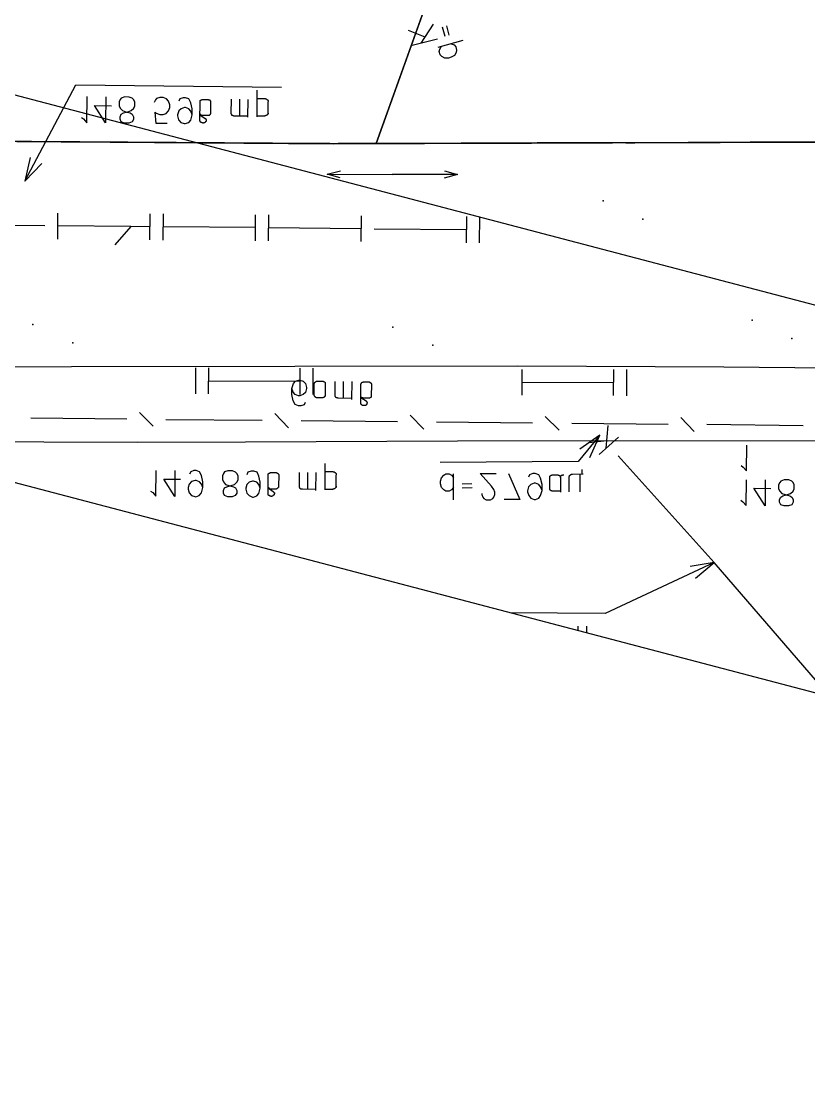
# Model space of a CAD drawing. Header units: metres. Extents: x 20 to 357, y 34 to 206.
# Drawn here: x 170.38 to 201.82, y 48.9 to 91.83 of the extents above; entities that cross this region are included whole.
import ezdxf

# ---------------------------------------------------------------- set-up
doc = ezdxf.new("R2010")
doc.units = ezdxf.units.M
for name, color, linetype in [('BOUNDARY', 7, 'Continuous'), ('CURB', 7, 'Continuous'), ('ELECTR_CABLE_COMM', 7, 'Continuous'), ('GAS', 7, 'Continuous'), ('GRASS', 7, 'Continuous'), ('OVERHEAD_POWER_LINE', 7, 'Continuous'), ('ROAD', 7, 'Continuous'), ('SEWER', 7, 'Continuous'), ('TREE', 7, 'Continuous'), ('WATER_PIPELINE', 7, 'Continuous')]:
    doc.layers.add(name, color=color, linetype=linetype)

msp = doc.modelspace()

# ---------------------------------------------------------------- linework, layer by layer
at = {"layer": 'BOUNDARY'}
msp.add_lwpolyline([(26.176, 126.72), (322.344, 48.898)], dxfattribs=at)
at = {"layer": 'CURB'}
for points in [[(170.185, 87.028), (170.702, 87.028), (171.428, 87.028), (171.956, 87.017), (172.682, 87.017), (173.21, 87.017), (173.935, 87.006), (174.463, 87.006), (175.189, 86.995), (175.717, 86.995), (176.443, 86.995), (176.971, 86.984), (177.697, 86.984), (178.214, 86.973), (178.951, 86.973), (179.468, 86.973), (180.204, 86.962), (180.721, 86.962), (181.458, 86.951), (181.975, 86.951), (182.712, 86.951), (183.229, 86.951), (183.966, 86.951), (184.483, 86.951), (185.22, 86.951), (185.736, 86.951), (186.473, 86.951), (186.99, 86.962), (187.727, 86.962), (188.244, 86.962), (188.981, 86.962), (189.498, 86.962), (190.235, 86.962), (190.752, 86.962), (191.489, 86.973), (192.005, 86.973), (192.742, 86.973), (193.259, 86.973), (193.985, 86.973)], [(194.513, 86.973), (194.876, 86.973)], [(194.876, 86.973), (195.25, 86.984)], [(195.767, 86.984), (196.504, 86.984), (197.032, 86.984), (197.768, 86.984), (198.285, 86.984), (199.033, 86.995), (199.55, 86.995), (200.287, 86.995), (200.815, 86.995), (201.552, 86.995), (202.069, 86.995)]]:
    msp.add_lwpolyline(points, dxfattribs=at)
at = {"layer": 'ELECTR_CABLE_COMM'}
for points in [[(181.711, 76.602), (181.667, 76.503), (181.667, 76.503), (181.535, 76.459), (181.535, 76.459), (181.447, 76.459), (181.447, 76.459), (181.315, 76.514), (181.315, 76.514), (181.227, 76.668), (181.227, 76.668), (181.183, 76.91), (181.183, 76.91), (181.183, 77.152), (181.183, 77.152), (181.238, 77.35), (181.238, 77.35), (181.326, 77.449), (181.326, 77.449), (181.458, 77.493), (181.458, 77.493), (181.502, 77.493), (181.502, 77.493), (181.634, 77.449), (181.634, 77.449), (181.722, 77.35), (181.722, 77.35), (181.766, 77.196), (181.766, 77.196), (181.766, 77.152), (181.766, 77.152), (181.722, 76.998), (181.722, 76.998), (181.634, 76.91), (181.634, 76.91), (181.491, 76.866), (181.491, 76.866), (181.447, 76.866), (181.447, 76.866), (181.315, 76.91), (181.315, 76.91), (181.227, 77.009), (181.227, 77.009), (181.183, 77.152)], [(182.074, 77.339), (182.074, 77.35), (182.074, 77.35), (182.074, 77.361), (182.074, 77.361), (182.074, 77.372), (182.074, 77.372), (182.085, 77.372), (182.085, 77.372), (182.085, 77.383), (182.085, 77.383), (182.096, 77.383), (182.096, 77.383), (182.096, 77.394), (182.096, 77.394), (182.096, 77.405), (182.096, 77.405), (182.107, 77.405), (182.107, 77.405), (182.118, 77.416), (182.118, 77.416), (182.118, 77.427), (182.118, 77.427), (182.129, 77.427), (182.129, 77.427), (182.129, 77.438), (182.129, 77.438), (182.14, 77.438), (182.14, 77.438), (182.151, 77.438), (182.151, 77.438), (182.162, 77.449), (182.162, 77.449), (182.173, 77.449), (182.173, 77.449), (182.184, 77.449), (182.184, 77.449), (182.195, 77.449), (182.195, 77.449), (182.206, 77.449), (182.206, 77.449), (182.217, 77.449)], [(182.074, 76.899), (182.074, 77.339)], [(182.217, 77.449), (182.382, 77.449)], [(182.382, 77.449), (182.393, 77.449), (182.393, 77.449), (182.404, 77.449), (182.404, 77.449), (182.415, 77.449), (182.415, 77.449), (182.426, 77.449), (182.426, 77.449), (182.437, 77.438), (182.437, 77.438), (182.448, 77.438), (182.448, 77.438), (182.459, 77.427), (182.459, 77.427), (182.47, 77.427), (182.47, 77.427), (182.481, 77.416), (182.481, 77.416), (182.492, 77.405), (182.492, 77.405), (182.492, 77.394), (182.492, 77.394), (182.503, 77.394), (182.503, 77.394), (182.503, 77.383), (182.503, 77.383), (182.514, 77.372), (182.514, 77.372), (182.514, 77.361), (182.514, 77.361), (182.514, 77.35), (182.514, 77.35), (182.514, 77.339)], [(182.514, 77.339), (182.503, 76.899)], [(183.57, 76.756), (183.031, 76.767), (183.031, 76.767), (183.02, 76.767), (183.02, 76.767), (183.009, 76.767), (183.009, 76.767), (182.998, 76.767), (182.998, 76.767), (182.998, 76.778), (182.998, 76.778), (182.987, 76.778), (182.987, 76.778), (182.976, 76.778), (182.976, 76.778), (182.965, 76.778), (182.965, 76.778), (182.954, 76.789), (182.954, 76.789), (182.943, 76.8), (182.943, 76.8), (182.932, 76.8), (182.932, 76.8), (182.932, 76.811), (182.932, 76.811), (182.921, 76.822), (182.921, 76.822), (182.91, 76.833), (182.91, 76.833), (182.91, 76.844), (182.91, 76.844), (182.91, 76.855), (182.91, 76.855), (182.91, 76.866), (182.91, 76.866), (182.91, 76.877), (182.91, 76.877), (182.91, 77.438)], [(183.24, 76.767), (183.24, 77.438)], [(183.57, 76.723), (183.581, 77.438)], [(183.933, 77.306), (183.933, 77.317), (183.933, 77.317), (183.933, 77.328), (183.933, 77.328), (183.933, 77.339), (183.933, 77.339), (183.944, 77.339), (183.944, 77.339), (183.944, 77.35), (183.944, 77.35), (183.955, 77.361), (183.955, 77.361), (183.955, 77.372), (183.955, 77.372), (183.966, 77.372), (183.966, 77.372), (183.966, 77.383), (183.966, 77.383), (183.977, 77.383), (183.977, 77.383), (183.977, 77.394), (183.977, 77.394), (183.988, 77.405), (183.988, 77.405), (183.999, 77.405), (183.999, 77.405), (184.01, 77.405), (184.01, 77.405), (184.021, 77.405), (184.021, 77.405), (184.021, 77.416), (184.021, 77.416), (184.032, 77.416), (184.032, 77.416), (184.043, 77.416), (184.043, 77.416), (184.054, 77.416), (184.054, 77.416), (184.065, 77.416)], [(184.054, 76.47), (184.043, 76.47), (184.043, 76.47), (184.043, 76.481), (184.043, 76.481), (184.032, 76.481), (184.032, 76.481), (184.021, 76.481), (184.021, 76.481), (184.01, 76.481), (184.01, 76.481), (183.999, 76.481), (183.999, 76.481), (183.988, 76.492), (183.988, 76.492), (183.977, 76.492), (183.977, 76.492), (183.977, 76.503), (183.977, 76.503), (183.966, 76.503), (183.966, 76.503), (183.955, 76.514), (183.955, 76.514), (183.944, 76.525), (183.944, 76.525), (183.944, 76.536), (183.944, 76.536), (183.933, 76.536), (183.933, 76.536), (183.933, 76.547), (183.933, 76.547), (183.933, 76.558), (183.933, 76.558), (183.933, 76.569), (183.933, 76.569), (183.933, 76.58), (183.933, 76.58), (183.933, 77.306)], [(184.065, 77.416), (184.23, 77.416)], [(184.23, 77.416), (184.241, 77.416), (184.241, 77.416), (184.252, 77.416), (184.252, 77.416), (184.263, 77.416), (184.263, 77.416), (184.274, 77.416), (184.274, 77.416), (184.274, 77.405), (184.274, 77.405), (184.285, 77.405), (184.285, 77.405), (184.296, 77.405), (184.296, 77.405), (184.296, 77.394), (184.296, 77.394), (184.307, 77.394), (184.307, 77.394), (184.318, 77.394), (184.318, 77.394), (184.318, 77.383), (184.318, 77.383), (184.329, 77.383), (184.329, 77.383), (184.34, 77.372), (184.34, 77.372), (184.34, 77.361), (184.34, 77.361), (184.351, 77.361), (184.351, 77.361), (184.351, 77.35), (184.351, 77.35), (184.362, 77.339), (184.362, 77.339), (184.362, 77.328), (184.362, 77.328), (184.362, 77.317), (184.362, 77.317), (184.362, 77.306)], [(184.362, 77.306), (184.351, 76.866)], [(182.206, 76.778), (182.195, 76.789), (182.195, 76.789), (182.184, 76.789), (182.184, 76.789), (182.173, 76.789), (182.173, 76.789), (182.162, 76.789), (182.162, 76.789), (182.151, 76.789), (182.151, 76.789), (182.151, 76.8), (182.151, 76.8), (182.14, 76.8), (182.14, 76.8), (182.129, 76.811), (182.129, 76.811), (182.118, 76.811), (182.118, 76.811), (182.107, 76.811), (182.107, 76.811), (182.107, 76.822), (182.107, 76.822), (182.096, 76.833), (182.096, 76.833), (182.096, 76.844), (182.096, 76.844), (182.085, 76.844), (182.085, 76.844), (182.085, 76.855), (182.085, 76.855), (182.085, 76.866), (182.085, 76.866), (182.085, 76.877), (182.085, 76.877), (182.074, 76.877), (182.074, 76.877), (182.074, 76.888), (182.074, 76.888), (182.074, 76.899)], [(182.503, 76.899), (182.503, 76.888), (182.503, 76.888), (182.503, 76.877), (182.503, 76.877), (182.503, 76.866), (182.503, 76.866), (182.503, 76.855), (182.503, 76.855), (182.503, 76.844), (182.503, 76.844), (182.492, 76.833), (182.492, 76.833), (182.481, 76.833), (182.481, 76.833), (182.481, 76.822), (182.481, 76.822), (182.47, 76.822), (182.47, 76.822), (182.47, 76.811), (182.47, 76.811), (182.459, 76.8), (182.459, 76.8), (182.448, 76.8), (182.448, 76.8), (182.437, 76.8), (182.437, 76.8), (182.426, 76.8), (182.426, 76.8), (182.426, 76.789), (182.426, 76.789), (182.415, 76.789), (182.415, 76.789), (182.404, 76.789), (182.404, 76.789), (182.393, 76.789), (182.393, 76.789), (182.382, 76.789), (182.382, 76.789), (182.382, 76.778)], [(184.054, 76.767), (184.043, 76.767), (184.043, 76.767), (184.032, 76.767), (184.032, 76.767), (184.021, 76.767), (184.021, 76.767), (184.01, 76.778), (184.01, 76.778), (183.999, 76.778), (183.999, 76.778), (183.988, 76.778), (183.988, 76.778), (183.977, 76.778), (183.977, 76.778), (183.977, 76.789), (183.977, 76.789), (183.966, 76.8), (183.966, 76.8), (183.955, 76.8), (183.955, 76.8), (183.955, 76.811), (183.955, 76.811), (183.944, 76.811), (183.944, 76.811), (183.944, 76.822), (183.944, 76.822), (183.933, 76.833), (183.933, 76.833), (183.933, 76.844), (183.933, 76.844), (183.933, 76.855), (183.933, 76.855), (183.933, 76.866), (183.933, 76.866), (183.933, 76.877)], [(184.351, 76.866), (184.351, 76.855), (184.351, 76.855), (184.351, 76.844), (184.351, 76.844), (184.351, 76.833), (184.351, 76.833), (184.351, 76.822), (184.351, 76.822), (184.34, 76.811), (184.34, 76.811), (184.329, 76.8), (184.329, 76.8), (184.318, 76.8), (184.318, 76.8), (184.318, 76.789), (184.318, 76.789), (184.307, 76.789), (184.307, 76.789), (184.296, 76.778), (184.296, 76.778), (184.285, 76.767), (184.285, 76.767), (184.274, 76.767), (184.274, 76.767), (184.263, 76.767), (184.263, 76.767), (184.252, 76.767), (184.252, 76.767), (184.241, 76.767), (184.241, 76.767), (184.23, 76.767)], [(182.382, 76.778), (182.206, 76.778)], [(183.933, 76.8), (184.142, 76.657), (184.142, 76.657), (184.142, 76.646), (184.142, 76.646), (184.153, 76.646), (184.153, 76.646), (184.164, 76.635), (184.164, 76.635), (184.164, 76.624), (184.164, 76.624), (184.175, 76.624), (184.175, 76.624), (184.175, 76.613), (184.175, 76.613), (184.186, 76.602), (184.186, 76.602), (184.186, 76.591), (184.186, 76.591), (184.186, 76.58), (184.186, 76.58), (184.186, 76.569), (184.186, 76.569), (184.175, 76.558), (184.175, 76.558), (184.175, 76.547), (184.175, 76.547), (184.175, 76.536), (184.175, 76.536), (184.175, 76.525), (184.175, 76.525), (184.164, 76.525), (184.164, 76.525), (184.164, 76.514), (184.164, 76.514), (184.153, 76.514), (184.153, 76.514), (184.153, 76.503), (184.153, 76.503), (184.142, 76.503), (184.142, 76.503), (184.142, 76.492), (184.142, 76.492), (184.131, 76.492), (184.131, 76.492), (184.131, 76.481), (184.131, 76.481), (184.12, 76.481), (184.12, 76.481), (184.109, 76.481), (184.109, 76.481), (184.098, 76.481), (184.098, 76.481), (184.087, 76.481), (184.087, 76.481), (184.076, 76.47), (184.076, 76.47), (184.065, 76.47), (184.065, 76.47), (184.054, 76.47)], [(184.23, 76.767), (184.054, 76.767)], [(175.64, 75.645), (175.09, 76.195)], [(181.04, 75.59), (180.501, 76.151)], [(186.451, 75.535), (185.901, 76.096)], [(191.851, 75.491), (191.302, 76.041)], [(197.252, 75.436), (196.713, 75.997)], [(174.584, 75.931), (170.746, 75.964)], [(179.995, 75.876), (176.146, 75.909)], [(185.396, 75.821), (181.546, 75.865)], [(190.796, 75.777), (186.957, 75.81)], [(196.207, 75.722), (192.357, 75.755)], [(201.607, 75.667), (197.757, 75.711)]]:
    msp.add_lwpolyline(points, dxfattribs=at)
at = {"layer": 'GAS'}
for points in [[(171.824, 83.124), (171.824, 84.169)], [(175.508, 83.102), (175.519, 84.136)], [(176.036, 83.091), (176.047, 84.136)], [(179.731, 83.058), (179.731, 84.103)], [(180.248, 83.058), (180.259, 84.092)], [(183.944, 83.025), (183.955, 84.059)], [(188.156, 82.981), (188.167, 84.026)], [(188.673, 82.981), (188.684, 84.015)], [(171.307, 83.652), (167.612, 83.685)], [(175.519, 83.619), (174.749, 83.63), (174.749, 83.63), (171.824, 83.652)], [(174.749, 83.63), (174.111, 82.893)], [(179.731, 83.586), (176.036, 83.619)], [(183.944, 83.542), (180.248, 83.575)], [(188.156, 83.498), (184.461, 83.531)], [(177.334, 77.988), (177.323, 76.943)], [(177.851, 77.988), (177.84, 76.943)], [(181.502, 77.966), (181.502, 76.921)], [(182.019, 77.966), (182.019, 76.921)], [(190.367, 77.922), (190.367, 76.888)], [(194.029, 77.911), (194.018, 76.877)], [(194.546, 77.911), (194.546, 76.866)], [(177.851, 77.46), (181.502, 77.449)], [(190.367, 77.405), (194.018, 77.394)], [(175.53, 73.05), (175.618, 72.995), (175.618, 72.995), (175.75, 72.852), (175.75, 72.852), (175.761, 73.885)], [(176.509, 73.885), (176.498, 72.841), (176.498, 72.841), (176.058, 73.534), (176.058, 73.534), (176.729, 73.534)], [(177.62, 73.193), (177.565, 73.336), (177.565, 73.336), (177.488, 73.424), (177.488, 73.424), (177.356, 73.479), (177.356, 73.479), (177.312, 73.479), (177.312, 73.479), (177.169, 73.435), (177.169, 73.435), (177.081, 73.336), (177.081, 73.336), (177.037, 73.193), (177.037, 73.193), (177.037, 73.138), (177.037, 73.138), (177.081, 72.984), (177.081, 72.984), (177.169, 72.885), (177.169, 72.885), (177.301, 72.841), (177.301, 72.841), (177.345, 72.83), (177.345, 72.83), (177.477, 72.885), (177.477, 72.885), (177.565, 72.984), (177.565, 72.984), (177.62, 73.193), (177.62, 73.193), (177.62, 73.424), (177.62, 73.424), (177.565, 73.676), (177.565, 73.676), (177.488, 73.819), (177.488, 73.819), (177.356, 73.874), (177.356, 73.874), (177.268, 73.874), (177.268, 73.874), (177.136, 73.83), (177.136, 73.83), (177.092, 73.731)], [(178.621, 72.83), (178.489, 72.874), (178.489, 72.874), (178.445, 72.973), (178.445, 72.973), (178.445, 73.083), (178.445, 73.083), (178.489, 73.182), (178.489, 73.182), (178.577, 73.226), (178.577, 73.226), (178.753, 73.281), (178.753, 73.281), (178.885, 73.325), (178.885, 73.325), (178.973, 73.413), (178.973, 73.413), (179.028, 73.512), (179.028, 73.512), (179.028, 73.666), (179.028, 73.666), (178.984, 73.764), (178.984, 73.764), (178.929, 73.808), (178.929, 73.808), (178.808, 73.863), (178.808, 73.863), (178.621, 73.863), (178.621, 73.863), (178.489, 73.819), (178.489, 73.819), (178.445, 73.764), (178.445, 73.764), (178.401, 73.666), (178.401, 73.666), (178.401, 73.523), (178.401, 73.523), (178.445, 73.424), (178.445, 73.424), (178.533, 73.325), (178.533, 73.325), (178.665, 73.281), (178.665, 73.281), (178.841, 73.226), (178.841, 73.226), (178.929, 73.182), (178.929, 73.182), (178.973, 73.083), (178.973, 73.083), (178.973, 72.973), (178.973, 72.973), (178.918, 72.874), (178.918, 72.874), (178.797, 72.83), (178.797, 72.83), (178.621, 72.83)], [(179.907, 73.171), (179.863, 73.325), (179.863, 73.325), (179.775, 73.413), (179.775, 73.413), (179.644, 73.457), (179.644, 73.457), (179.6, 73.457), (179.6, 73.457), (179.468, 73.413), (179.468, 73.413), (179.38, 73.325), (179.38, 73.325), (179.336, 73.171), (179.336, 73.171), (179.336, 73.127), (179.336, 73.127), (179.38, 72.973), (179.38, 72.973), (179.468, 72.874), (179.468, 72.874), (179.6, 72.819), (179.6, 72.819), (179.644, 72.819), (179.644, 72.819), (179.775, 72.863), (179.775, 72.863), (179.863, 72.962), (179.863, 72.962), (179.907, 73.171), (179.907, 73.171), (179.918, 73.413), (179.918, 73.413), (179.863, 73.655), (179.863, 73.655), (179.786, 73.808), (179.786, 73.808), (179.655, 73.852), (179.655, 73.852), (179.556, 73.852), (179.556, 73.852), (179.424, 73.808), (179.424, 73.808), (179.38, 73.709)], [(182.503, 73.105), (182.503, 73.633), (182.503, 73.633), (182.514, 74.16)], [(180.226, 73.687), (180.226, 73.698), (180.226, 73.698), (180.226, 73.709), (180.226, 73.709), (180.237, 73.709), (180.237, 73.709), (180.237, 73.72), (180.237, 73.72), (180.237, 73.731), (180.237, 73.731), (180.237, 73.742), (180.237, 73.742), (180.248, 73.742), (180.248, 73.742), (180.248, 73.753), (180.248, 73.753), (180.259, 73.753), (180.259, 73.753), (180.259, 73.764), (180.259, 73.764), (180.27, 73.775), (180.27, 73.775), (180.281, 73.775), (180.281, 73.775), (180.292, 73.775), (180.292, 73.775), (180.292, 73.786), (180.292, 73.786), (180.303, 73.786), (180.303, 73.786), (180.314, 73.786), (180.314, 73.786), (180.314, 73.797), (180.314, 73.797), (180.325, 73.797), (180.325, 73.797), (180.336, 73.797), (180.336, 73.797), (180.347, 73.797), (180.347, 73.797), (180.358, 73.797)], [(180.347, 72.841), (180.336, 72.841), (180.336, 72.841), (180.336, 72.852), (180.336, 72.852), (180.325, 72.852), (180.325, 72.852), (180.314, 72.852), (180.314, 72.852), (180.303, 72.852), (180.303, 72.852), (180.292, 72.863), (180.292, 72.863), (180.281, 72.874), (180.281, 72.874), (180.27, 72.874), (180.27, 72.874), (180.27, 72.885), (180.27, 72.885), (180.259, 72.885), (180.259, 72.885), (180.248, 72.885), (180.248, 72.885), (180.248, 72.896), (180.248, 72.896), (180.237, 72.907), (180.237, 72.907), (180.237, 72.918), (180.237, 72.918), (180.226, 72.918), (180.226, 72.918), (180.226, 72.929), (180.226, 72.929), (180.226, 72.94), (180.226, 72.94), (180.226, 72.951), (180.226, 72.951), (180.226, 72.962), (180.226, 72.962), (180.226, 73.687)], [(180.358, 73.797), (180.523, 73.797)], [(180.523, 73.797), (180.534, 73.797), (180.534, 73.797), (180.545, 73.797), (180.545, 73.797), (180.556, 73.797), (180.556, 73.797), (180.567, 73.797), (180.567, 73.797), (180.567, 73.786), (180.567, 73.786), (180.578, 73.786), (180.578, 73.786), (180.589, 73.786), (180.589, 73.786), (180.589, 73.775), (180.589, 73.775), (180.6, 73.775), (180.6, 73.775), (180.611, 73.764), (180.611, 73.764), (180.622, 73.764), (180.622, 73.764), (180.633, 73.753), (180.633, 73.753), (180.633, 73.742), (180.633, 73.742), (180.644, 73.731), (180.644, 73.731), (180.655, 73.72), (180.655, 73.72), (180.655, 73.709), (180.655, 73.709), (180.655, 73.698), (180.655, 73.698), (180.655, 73.687)], [(180.655, 73.687), (180.644, 73.248)], [(182.14, 73.116), (181.601, 73.127), (181.601, 73.127), (181.59, 73.127), (181.59, 73.127), (181.579, 73.127), (181.579, 73.127), (181.568, 73.138), (181.568, 73.138), (181.557, 73.138), (181.557, 73.138), (181.546, 73.138), (181.546, 73.138), (181.535, 73.138), (181.535, 73.138), (181.524, 73.149), (181.524, 73.149), (181.513, 73.16), (181.513, 73.16), (181.502, 73.16), (181.502, 73.16), (181.502, 73.171), (181.502, 73.171), (181.491, 73.182), (181.491, 73.182), (181.48, 73.193), (181.48, 73.193), (181.48, 73.204), (181.48, 73.204), (181.48, 73.215), (181.48, 73.215), (181.48, 73.226), (181.48, 73.226), (181.48, 73.237), (181.48, 73.237), (181.48, 73.797)], [(181.81, 73.127), (181.821, 73.797)], [(182.14, 73.083), (182.151, 73.797)], [(182.822, 73.819), (182.503, 73.819)], [(182.822, 73.83), (182.833, 73.83), (182.833, 73.83), (182.844, 73.83), (182.844, 73.83), (182.844, 73.819), (182.844, 73.819), (182.855, 73.819), (182.855, 73.819), (182.866, 73.819), (182.866, 73.819), (182.877, 73.808), (182.877, 73.808), (182.888, 73.808), (182.888, 73.808), (182.899, 73.797), (182.899, 73.797), (182.91, 73.786), (182.91, 73.786), (182.921, 73.786), (182.921, 73.786), (182.932, 73.775), (182.932, 73.775), (182.932, 73.764), (182.932, 73.764), (182.932, 73.753), (182.932, 73.753), (182.943, 73.753), (182.943, 73.753), (182.943, 73.742), (182.943, 73.742), (182.943, 73.731), (182.943, 73.731), (182.954, 73.731), (182.954, 73.731), (182.954, 73.72), (182.954, 73.72), (182.954, 73.709)], [(182.943, 73.237), (182.954, 73.698)], [(180.347, 73.138), (180.336, 73.138), (180.336, 73.138), (180.325, 73.138), (180.325, 73.138), (180.314, 73.138), (180.314, 73.138), (180.303, 73.149), (180.303, 73.149), (180.292, 73.149), (180.292, 73.149), (180.292, 73.16), (180.292, 73.16), (180.281, 73.16), (180.281, 73.16), (180.27, 73.16), (180.27, 73.16), (180.27, 73.171), (180.27, 73.171), (180.259, 73.182), (180.259, 73.182), (180.248, 73.182), (180.248, 73.182), (180.248, 73.193), (180.248, 73.193), (180.237, 73.193), (180.237, 73.193), (180.237, 73.204), (180.237, 73.204), (180.226, 73.215), (180.226, 73.215), (180.226, 73.226), (180.226, 73.226), (180.226, 73.237), (180.226, 73.237), (180.226, 73.248)], [(180.226, 73.182), (180.435, 73.039), (180.435, 73.039), (180.435, 73.028), (180.435, 73.028), (180.446, 73.028), (180.446, 73.028), (180.457, 73.017), (180.457, 73.017), (180.457, 73.006), (180.457, 73.006), (180.468, 73.006), (180.468, 73.006), (180.468, 72.995), (180.468, 72.995), (180.479, 72.984), (180.479, 72.984), (180.479, 72.973), (180.479, 72.973), (180.479, 72.962), (180.479, 72.962), (180.479, 72.951), (180.479, 72.951), (180.479, 72.94), (180.479, 72.94), (180.468, 72.929), (180.468, 72.929), (180.468, 72.918), (180.468, 72.918), (180.468, 72.907), (180.468, 72.907), (180.457, 72.907), (180.457, 72.907), (180.457, 72.896), (180.457, 72.896), (180.446, 72.896), (180.446, 72.896), (180.446, 72.885), (180.446, 72.885), (180.446, 72.874), (180.446, 72.874), (180.435, 72.874), (180.435, 72.874), (180.424, 72.874), (180.424, 72.874), (180.424, 72.863), (180.424, 72.863), (180.413, 72.863), (180.413, 72.863), (180.402, 72.852), (180.402, 72.852), (180.391, 72.852), (180.391, 72.852), (180.38, 72.852), (180.38, 72.852), (180.369, 72.841), (180.369, 72.841), (180.358, 72.841), (180.358, 72.841), (180.347, 72.841)], [(180.523, 73.138), (180.347, 73.138)], [(180.644, 73.248), (180.644, 73.237), (180.644, 73.237), (180.644, 73.226), (180.644, 73.226), (180.644, 73.215), (180.644, 73.215), (180.644, 73.204), (180.644, 73.204), (180.633, 73.193), (180.633, 73.193), (180.622, 73.182), (180.622, 73.182), (180.611, 73.171), (180.611, 73.171), (180.6, 73.171), (180.6, 73.171), (180.589, 73.16), (180.589, 73.16), (180.578, 73.149), (180.578, 73.149), (180.567, 73.149), (180.567, 73.149), (180.567, 73.138), (180.567, 73.138), (180.556, 73.138), (180.556, 73.138), (180.545, 73.138), (180.545, 73.138), (180.534, 73.138), (180.534, 73.138), (180.523, 73.138)], [(182.503, 73.138), (182.811, 73.138)], [(182.943, 73.248), (182.943, 73.237), (182.943, 73.237), (182.943, 73.226), (182.943, 73.226), (182.943, 73.215), (182.943, 73.215), (182.943, 73.204), (182.943, 73.204), (182.932, 73.204), (182.932, 73.204), (182.932, 73.193), (182.932, 73.193), (182.921, 73.193), (182.921, 73.193), (182.921, 73.182), (182.921, 73.182), (182.91, 73.171), (182.91, 73.171), (182.899, 73.16), (182.899, 73.16), (182.888, 73.16), (182.888, 73.16), (182.877, 73.149), (182.877, 73.149), (182.866, 73.149), (182.866, 73.149), (182.855, 73.149), (182.855, 73.149), (182.855, 73.138), (182.855, 73.138), (182.844, 73.138), (182.844, 73.138), (182.833, 73.138), (182.833, 73.138), (182.822, 73.138), (182.822, 73.138), (182.811, 73.138)]]:
    msp.add_lwpolyline(points, dxfattribs=at)
at = {"layer": 'GRASS'}
for points in [[(142.272, 87.226), (149.707, 87.171), (149.872, 87.171), (150.048, 87.171), (150.224, 87.171), (150.399, 87.171), (150.575, 87.171), (155.228, 87.138), (164.983, 87.072), (182.833, 86.94), (193.402, 86.973), (201.651, 86.995), (205.918, 87.006), (209.119, 86.962), (209.217, 86.962), (212.297, 86.929), (213.595, 86.907), (218.764, 86.841)], [(222.404, 78.087), (215.585, 77.944), (214.618, 77.922), (213.848, 77.933), (205.998, 77.966), (205.995, 77.944), (205.896, 77.944), (202.685, 77.966), (198.428, 78.01), (190.202, 78.043), (163.454, 78.01), (152.95, 77.9), (146.706, 79.54), (141.513, 85.115)]]:
    msp.add_lwpolyline(points, dxfattribs=at)
msp.add_lwpolyline([(175.002, 75.007), (179.325, 75.029), (187.793, 75.062), (194.139, 75.084), (213.848, 75.051), (214.002, 69.53), (211.494, 62.516), (163.782, 75.053)], close=True, dxfattribs=at)
at = {"layer": 'OVERHEAD_POWER_LINE'}
for points in [[(183.108, 85.576), (182.591, 85.719), (182.591, 85.719), (183.119, 85.862)], [(182.591, 85.719), (185.187, 85.708)], [(187.793, 85.708), (185.187, 85.708)], [(187.276, 85.851), (187.793, 85.708), (187.793, 85.708), (187.265, 85.565)]]:
    msp.add_lwpolyline(points, dxfattribs=at)
at = {"layer": 'ROAD'}
for points in [[(221.051, 86.808), (205.918, 87.006), (199.484, 86.995), (194.524, 86.973), (194.15, 86.973), (193.765, 86.973), (193.38, 86.973), (192.984, 86.973), (192.61, 86.973), (192.236, 86.973), (191.884, 86.973), (191.554, 86.973), (191.247, 86.973), (190.972, 86.973), (190.73, 86.962), (190.521, 86.962), (190.356, 86.962), (187.936, 86.962), (184.549, 86.951), (191.906, 107.507)], [(189.377, 100.457), (184.549, 86.951), (184.538, 86.951), (184.494, 86.951), (184.395, 86.951), (184.263, 86.951), (184.076, 86.951), (183.867, 86.951), (183.614, 86.951), (183.339, 86.951), (183.031, 86.951), (182.833, 86.94), (182.69, 86.951), (182.338, 86.951), (164.983, 87.072), (155.635, 87.138), (142.272, 87.226)]]:
    msp.add_lwpolyline(points, dxfattribs=at)
at = {"layer": 'SEWER'}
for points in [[(186.506, 91.197), (185.835, 91.46)], [(186.341, 90.955), (186.836, 91.724)], [(187.298, 91.23), (187.199, 91.603)], [(187.463, 91.274), (187.364, 91.647)], [(186.99, 91.12), (185.989, 90.867)], [(188.013, 91.065), (187.012, 90.79)], [(187.54, 90.933), (187.661, 90.889), (187.661, 90.889), (187.727, 90.812), (187.727, 90.812), (187.76, 90.68), (187.76, 90.68), (187.738, 90.581), (187.738, 90.581), (187.672, 90.471), (187.672, 90.471), (187.54, 90.394), (187.54, 90.394), (187.441, 90.361), (187.441, 90.361), (187.287, 90.361), (187.287, 90.361), (187.166, 90.427), (187.166, 90.427), (187.1, 90.493), (187.1, 90.493), (187.056, 90.625), (187.056, 90.625), (187.089, 90.724), (187.089, 90.724), (187.155, 90.834)], [(193.732, 74.765), (193.809, 75.678)], [(193.083, 74.402), (193.479, 75.293), (193.479, 75.293), (192.61, 74.237), (192.61, 74.237), (187.1, 74.204)], [(193.479, 75.293), (192.676, 74.732)], [(194.227, 75.216), (193.457, 74.523)], [(193.754, 75.062), (193.039, 74.985)], [(199.121, 74.072), (199.209, 74.006), (199.209, 74.006), (199.341, 73.863), (199.341, 73.863), (199.352, 74.897)], [(198.043, 70.201), (194.216, 74.468)], [(192.775, 73.742), (192.775, 73.918)], [(187.639, 73.204), (187.551, 73.105), (187.551, 73.105), (187.463, 73.05), (187.463, 73.05), (187.331, 73.05), (187.331, 73.05), (187.243, 73.105), (187.243, 73.105), (187.155, 73.193), (187.155, 73.193), (187.111, 73.347), (187.111, 73.347), (187.111, 73.446), (187.111, 73.446), (187.155, 73.589), (187.155, 73.589), (187.243, 73.698), (187.243, 73.698), (187.331, 73.742), (187.331, 73.742), (187.463, 73.742), (187.463, 73.742), (187.551, 73.698), (187.551, 73.698), (187.639, 73.6)], [(187.639, 72.709), (187.628, 73.742)], [(188.761, 72.962), (188.761, 72.918), (188.761, 72.918), (188.805, 72.819), (188.805, 72.819), (188.849, 72.764), (188.849, 72.764), (188.937, 72.709), (188.937, 72.709), (189.113, 72.709), (189.113, 72.709), (189.201, 72.764), (189.201, 72.764), (189.245, 72.819), (189.245, 72.819), (189.289, 72.918), (189.289, 72.918), (189.289, 73.017), (189.289, 73.017), (189.245, 73.116), (189.245, 73.116), (189.157, 73.259), (189.157, 73.259), (188.706, 73.753), (188.706, 73.753), (189.333, 73.753)], [(189.828, 73.753), (190.279, 72.72), (190.279, 72.72), (189.663, 72.72)], [(191.17, 73.083), (191.115, 73.226), (191.115, 73.226), (191.038, 73.314), (191.038, 73.314), (190.906, 73.369), (190.906, 73.369), (190.862, 73.369), (190.862, 73.369), (190.719, 73.314), (190.719, 73.314), (190.631, 73.226), (190.631, 73.226), (190.587, 73.072), (190.587, 73.072), (190.587, 73.028), (190.587, 73.028), (190.642, 72.874), (190.642, 72.874), (190.73, 72.775), (190.73, 72.775), (190.862, 72.72), (190.862, 72.72), (190.906, 72.72), (190.906, 72.72), (191.038, 72.775), (191.038, 72.775), (191.115, 72.874), (191.115, 72.874), (191.17, 73.083), (191.17, 73.083), (191.17, 73.314), (191.17, 73.314), (191.115, 73.567), (191.115, 73.567), (191.038, 73.709), (191.038, 73.709), (190.895, 73.764), (190.895, 73.764), (190.807, 73.764), (190.807, 73.764), (190.675, 73.709), (190.675, 73.709), (190.631, 73.611)], [(191.478, 73.6), (191.478, 73.611), (191.478, 73.611), (191.478, 73.622), (191.478, 73.622), (191.489, 73.622), (191.489, 73.622), (191.489, 73.633), (191.489, 73.633), (191.489, 73.644), (191.489, 73.644), (191.489, 73.655), (191.489, 73.655), (191.499, 73.655), (191.499, 73.655), (191.499, 73.666), (191.499, 73.666), (191.511, 73.666), (191.511, 73.666), (191.511, 73.676), (191.511, 73.676), (191.521, 73.676), (191.521, 73.676), (191.533, 73.687), (191.533, 73.687), (191.543, 73.687), (191.543, 73.687), (191.543, 73.698), (191.543, 73.698), (191.554, 73.698), (191.554, 73.698), (191.565, 73.698), (191.565, 73.698), (191.565, 73.709), (191.565, 73.709), (191.576, 73.709), (191.576, 73.709), (191.587, 73.709), (191.587, 73.709), (191.598, 73.709), (191.598, 73.709), (191.609, 73.709)], [(191.478, 73.16), (191.478, 73.6)], [(191.609, 73.709), (191.774, 73.709)], [(191.774, 73.709), (191.785, 73.709), (191.785, 73.709), (191.796, 73.709), (191.796, 73.709), (191.807, 73.709), (191.807, 73.709), (191.818, 73.709), (191.818, 73.709), (191.818, 73.698), (191.818, 73.698), (191.829, 73.698), (191.829, 73.698), (191.84, 73.698), (191.84, 73.698), (191.84, 73.687), (191.84, 73.687), (191.851, 73.687), (191.851, 73.687), (191.862, 73.687), (191.862, 73.687), (191.862, 73.676), (191.862, 73.676), (191.873, 73.676), (191.873, 73.676), (191.884, 73.666), (191.884, 73.666), (191.884, 73.655), (191.884, 73.655), (191.895, 73.655), (191.895, 73.655), (191.895, 73.644), (191.895, 73.644), (191.906, 73.633), (191.906, 73.633), (191.906, 73.622), (191.906, 73.622), (191.906, 73.611), (191.906, 73.611), (191.906, 73.6), (191.906, 73.6), (191.906, 73.611), (191.906, 73.611), (191.906, 73.622), (191.906, 73.622), (191.906, 73.633), (191.906, 73.633), (191.917, 73.644), (191.917, 73.644), (191.917, 73.655), (191.917, 73.655), (191.928, 73.655), (191.928, 73.655), (191.928, 73.666), (191.928, 73.666), (191.939, 73.676), (191.939, 73.676), (191.95, 73.687), (191.95, 73.687), (191.961, 73.687), (191.961, 73.687), (191.972, 73.687), (191.972, 73.687), (191.972, 73.698), (191.972, 73.698), (191.983, 73.698), (191.983, 73.698), (191.994, 73.709), (191.994, 73.709), (192.005, 73.709), (192.005, 73.709), (192.016, 73.709), (192.016, 73.709), (192.027, 73.709), (192.027, 73.709), (192.038, 73.709)], [(191.906, 73.6), (191.906, 73.017)], [(192.258, 73.028), (192.258, 73.622), (192.258, 73.622), (192.258, 73.633), (192.258, 73.633), (192.258, 73.644), (192.258, 73.644), (192.269, 73.644), (192.269, 73.644), (192.269, 73.655), (192.269, 73.655), (192.269, 73.666), (192.269, 73.666), (192.269, 73.676), (192.269, 73.676), (192.28, 73.676), (192.28, 73.676), (192.28, 73.687), (192.28, 73.687), (192.291, 73.687), (192.291, 73.687), (192.291, 73.698), (192.291, 73.698), (192.302, 73.698), (192.302, 73.698), (192.313, 73.709), (192.313, 73.709), (192.324, 73.72), (192.324, 73.72), (192.335, 73.72), (192.335, 73.72), (192.335, 73.731), (192.335, 73.731), (192.346, 73.731), (192.346, 73.731), (192.357, 73.731), (192.357, 73.731), (192.368, 73.731), (192.368, 73.731), (192.379, 73.731), (192.379, 73.731), (192.39, 73.731)], [(192.39, 73.731), (192.819, 73.742)], [(192.698, 73.028), (192.698, 73.731)], [(199.11, 72.687), (199.198, 72.632), (199.198, 72.632), (199.33, 72.478), (199.33, 72.478), (199.341, 73.512)], [(200.089, 73.512), (200.078, 72.467), (200.078, 72.467), (199.638, 73.171), (199.638, 73.171), (200.309, 73.16)], [(200.837, 72.467), (200.705, 72.511), (200.705, 72.511), (200.661, 72.61), (200.661, 72.61), (200.661, 72.72), (200.661, 72.72), (200.705, 72.819), (200.705, 72.819), (200.793, 72.863), (200.793, 72.863), (200.98, 72.918), (200.98, 72.918), (201.101, 72.962), (201.101, 72.962), (201.2, 73.05), (201.2, 73.05), (201.244, 73.149), (201.244, 73.149), (201.244, 73.303), (201.244, 73.303), (201.2, 73.402), (201.2, 73.402), (201.156, 73.446), (201.156, 73.446), (201.024, 73.501), (201.024, 73.501), (200.848, 73.501), (200.848, 73.501), (200.716, 73.457), (200.716, 73.457), (200.672, 73.402), (200.672, 73.402), (200.617, 73.303), (200.617, 73.303), (200.617, 73.16), (200.617, 73.16), (200.661, 73.061), (200.661, 73.061), (200.749, 72.962), (200.749, 72.962), (200.881, 72.918), (200.881, 72.918), (201.068, 72.863), (201.068, 72.863), (201.145, 72.819), (201.145, 72.819), (201.2, 72.72), (201.2, 72.72), (201.2, 72.61), (201.2, 72.61), (201.145, 72.511), (201.145, 72.511), (201.013, 72.467), (201.013, 72.467), (200.837, 72.467)], [(187.98, 73.347), (188.365, 73.358)], [(187.98, 73.182), (188.376, 73.193)], [(191.609, 73.061), (191.598, 73.05), (191.598, 73.05), (191.587, 73.05), (191.587, 73.05), (191.576, 73.05), (191.576, 73.05), (191.565, 73.061), (191.565, 73.061), (191.554, 73.061), (191.554, 73.061), (191.543, 73.061), (191.543, 73.061), (191.543, 73.072), (191.543, 73.072), (191.533, 73.072), (191.533, 73.072), (191.521, 73.083), (191.521, 73.083), (191.511, 73.083), (191.511, 73.083), (191.511, 73.094), (191.511, 73.094), (191.499, 73.094), (191.499, 73.094), (191.499, 73.105), (191.499, 73.105), (191.499, 73.116), (191.499, 73.116), (191.489, 73.116), (191.489, 73.116), (191.489, 73.127), (191.489, 73.127), (191.489, 73.138), (191.489, 73.138), (191.478, 73.138), (191.478, 73.138), (191.478, 73.149), (191.478, 73.149), (191.478, 73.16)], [(191.609, 73.061), (191.906, 73.061)], [(197.307, 69.574), (198.043, 70.201), (193.688, 68.166), (189.884, 68.194)], [(198.043, 70.201), (197.087, 70.047)], [(202.679, 64.832), (198.043, 70.201)], [(192.621, 67.475), (192.621, 67.661)], [(192.958, 67.387), (192.962, 67.661)]]:
    msp.add_lwpolyline(points, dxfattribs=at)
at = {"layer": 'TREE'}
for p in [(193.612, 84.657), (195.201, 83.925), (199.561, 79.884), (170.834, 79.714), (185.214, 79.609), (201.151, 79.151), (172.424, 78.986), (186.809, 78.887)]:
    msp.add_point(p, dxfattribs=at)
at = {"layer": 'WATER_PIPELINE'}
for points in [[(170.724, 86.39), (170.515, 85.445), (170.515, 85.445), (172.55, 89.294), (172.55, 89.294), (180.765, 89.206)], [(179.786, 88.018), (179.786, 88.546), (179.786, 88.546), (179.786, 89.074)], [(172.77, 87.985), (172.858, 87.93), (172.858, 87.93), (172.99, 87.776), (172.99, 87.776), (173.001, 88.821)], [(173.749, 88.81), (173.738, 87.776), (173.738, 87.776), (173.298, 88.469), (173.298, 88.469), (173.968, 88.458)], [(174.496, 87.765), (174.364, 87.82), (174.364, 87.82), (174.32, 87.919), (174.32, 87.919), (174.32, 88.018), (174.32, 88.018), (174.364, 88.117), (174.364, 88.117), (174.452, 88.172), (174.452, 88.172), (174.628, 88.216), (174.628, 88.216), (174.76, 88.271), (174.76, 88.271), (174.859, 88.359), (174.859, 88.359), (174.903, 88.458), (174.903, 88.458), (174.903, 88.601), (174.903, 88.601), (174.859, 88.7), (174.859, 88.7), (174.804, 88.755), (174.804, 88.755), (174.683, 88.799), (174.683, 88.799), (174.507, 88.81), (174.507, 88.81), (174.364, 88.755), (174.364, 88.755), (174.32, 88.711), (174.32, 88.711), (174.276, 88.612), (174.276, 88.612), (174.276, 88.458), (174.276, 88.458), (174.32, 88.359), (174.32, 88.359), (174.408, 88.271), (174.408, 88.271), (174.54, 88.216), (174.54, 88.216), (174.716, 88.172), (174.716, 88.172), (174.804, 88.117), (174.804, 88.117), (174.848, 88.018), (174.848, 88.018), (174.848, 87.908), (174.848, 87.908), (174.793, 87.809), (174.793, 87.809), (174.672, 87.765), (174.672, 87.765), (174.496, 87.765)], [(176.201, 87.743), (175.761, 87.754), (175.761, 87.754), (175.717, 88.205), (175.717, 88.205), (175.761, 88.161), (175.761, 88.161), (175.904, 88.106), (175.904, 88.106), (176.036, 88.106), (176.036, 88.106), (176.157, 88.15), (176.157, 88.15), (176.256, 88.249), (176.256, 88.249), (176.3, 88.392), (176.3, 88.392), (176.3, 88.491), (176.3, 88.491), (176.256, 88.634), (176.256, 88.634), (176.168, 88.733), (176.168, 88.733), (176.036, 88.788), (176.036, 88.788), (175.904, 88.788), (175.904, 88.788), (175.772, 88.744), (175.772, 88.744), (175.728, 88.689), (175.728, 88.689), (175.684, 88.59)], [(177.191, 88.095), (177.136, 88.238), (177.136, 88.238), (177.059, 88.337), (177.059, 88.337), (176.927, 88.381), (176.927, 88.381), (176.883, 88.381), (176.883, 88.381), (176.751, 88.337), (176.751, 88.337), (176.663, 88.249), (176.663, 88.249), (176.608, 88.095), (176.608, 88.095), (176.608, 88.051), (176.608, 88.051), (176.652, 87.897), (176.652, 87.897), (176.74, 87.787), (176.74, 87.787), (176.872, 87.743), (176.872, 87.743), (176.916, 87.743), (176.916, 87.743), (177.059, 87.787), (177.059, 87.787), (177.136, 87.886), (177.136, 87.886), (177.191, 88.095), (177.191, 88.095), (177.191, 88.337), (177.191, 88.337), (177.147, 88.579), (177.147, 88.579), (177.059, 88.733), (177.059, 88.733), (176.927, 88.777), (176.927, 88.777), (176.839, 88.777), (176.839, 88.777), (176.707, 88.733), (176.707, 88.733), (176.663, 88.634)], [(177.631, 87.765), (177.62, 87.765), (177.62, 87.765), (177.609, 87.765), (177.609, 87.765), (177.609, 87.776), (177.609, 87.776), (177.598, 87.776), (177.598, 87.776), (177.587, 87.776), (177.587, 87.776), (177.576, 87.787), (177.576, 87.787), (177.565, 87.787), (177.565, 87.787), (177.554, 87.787), (177.554, 87.787), (177.543, 87.787), (177.543, 87.787), (177.543, 87.798), (177.543, 87.798), (177.532, 87.798), (177.532, 87.798), (177.532, 87.809), (177.532, 87.809), (177.521, 87.82), (177.521, 87.82), (177.51, 87.82), (177.51, 87.82), (177.51, 87.831), (177.51, 87.831), (177.51, 87.842), (177.51, 87.842), (177.51, 87.853), (177.51, 87.853), (177.499, 87.853), (177.499, 87.853), (177.499, 87.864), (177.499, 87.864), (177.499, 87.875), (177.499, 87.875), (177.499, 87.886), (177.499, 87.886), (177.51, 88.612)], [(177.51, 88.612), (177.51, 88.623), (177.51, 88.623), (177.51, 88.634), (177.51, 88.634), (177.521, 88.634), (177.521, 88.634), (177.521, 88.645), (177.521, 88.645), (177.521, 88.656), (177.521, 88.656), (177.521, 88.667), (177.521, 88.667), (177.532, 88.667), (177.532, 88.667), (177.532, 88.678), (177.532, 88.678), (177.543, 88.678), (177.543, 88.678), (177.554, 88.689), (177.554, 88.689), (177.565, 88.7), (177.565, 88.7), (177.576, 88.7), (177.576, 88.7), (177.576, 88.711), (177.576, 88.711), (177.587, 88.711), (177.587, 88.711), (177.598, 88.711), (177.598, 88.711), (177.609, 88.711), (177.609, 88.711), (177.62, 88.711), (177.62, 88.711), (177.631, 88.711)], [(177.631, 88.711), (177.807, 88.711)], [(177.807, 88.711), (177.818, 88.711), (177.818, 88.711), (177.829, 88.711), (177.829, 88.711), (177.84, 88.711), (177.84, 88.711), (177.851, 88.711), (177.851, 88.711), (177.851, 88.7), (177.851, 88.7), (177.862, 88.7), (177.862, 88.7), (177.873, 88.7), (177.873, 88.7), (177.884, 88.7), (177.884, 88.7), (177.884, 88.689), (177.884, 88.689), (177.895, 88.689), (177.895, 88.689), (177.895, 88.678), (177.895, 88.678), (177.906, 88.678), (177.906, 88.678), (177.906, 88.667), (177.906, 88.667), (177.917, 88.667), (177.917, 88.667), (177.928, 88.656), (177.928, 88.656), (177.928, 88.645), (177.928, 88.645), (177.928, 88.634), (177.928, 88.634), (177.928, 88.623), (177.928, 88.623), (177.928, 88.612), (177.928, 88.612), (177.928, 88.601)], [(177.928, 88.601), (177.928, 88.172)], [(179.424, 88.04), (178.885, 88.04), (178.885, 88.04), (178.874, 88.04), (178.874, 88.04), (178.863, 88.04), (178.863, 88.04), (178.852, 88.04), (178.852, 88.04), (178.852, 88.051), (178.852, 88.051), (178.841, 88.051), (178.841, 88.051), (178.83, 88.051), (178.83, 88.051), (178.819, 88.051), (178.819, 88.051), (178.819, 88.062), (178.819, 88.062), (178.808, 88.073), (178.808, 88.073), (178.797, 88.073), (178.797, 88.073), (178.786, 88.073), (178.786, 88.073), (178.786, 88.084), (178.786, 88.084), (178.775, 88.084), (178.775, 88.084), (178.775, 88.095), (178.775, 88.095), (178.775, 88.106), (178.775, 88.106), (178.764, 88.106), (178.764, 88.106), (178.764, 88.117), (178.764, 88.117), (178.764, 88.128), (178.764, 88.128), (178.753, 88.128), (178.753, 88.128), (178.753, 88.139), (178.753, 88.139), (178.753, 88.15), (178.753, 88.15), (178.764, 88.722)], [(179.094, 88.04), (179.094, 88.722)], [(179.424, 88.007), (179.435, 88.711)], [(180.105, 88.733), (179.786, 88.733)], [(180.105, 88.744), (180.116, 88.744), (180.116, 88.744), (180.127, 88.744), (180.127, 88.744), (180.127, 88.733), (180.127, 88.733), (180.138, 88.733), (180.138, 88.733), (180.149, 88.733), (180.149, 88.733), (180.16, 88.722), (180.16, 88.722), (180.171, 88.722), (180.171, 88.722), (180.182, 88.711), (180.182, 88.711), (180.193, 88.711), (180.193, 88.711), (180.193, 88.7), (180.193, 88.7), (180.204, 88.7), (180.204, 88.7), (180.215, 88.689), (180.215, 88.689), (180.215, 88.678), (180.215, 88.678), (180.215, 88.667), (180.215, 88.667), (180.226, 88.667), (180.226, 88.667), (180.226, 88.656), (180.226, 88.656), (180.226, 88.645), (180.226, 88.645), (180.237, 88.645), (180.237, 88.645), (180.237, 88.634), (180.237, 88.634), (180.237, 88.623)], [(180.226, 88.15), (180.237, 88.612)], [(177.631, 88.062), (177.62, 88.062), (177.62, 88.062), (177.609, 88.062), (177.609, 88.062), (177.598, 88.062), (177.598, 88.062), (177.587, 88.062), (177.587, 88.062), (177.587, 88.073), (177.587, 88.073), (177.576, 88.073), (177.576, 88.073), (177.565, 88.073), (177.565, 88.073), (177.565, 88.084), (177.565, 88.084), (177.554, 88.084), (177.554, 88.084), (177.543, 88.084), (177.543, 88.084), (177.543, 88.095), (177.543, 88.095), (177.532, 88.095), (177.532, 88.095), (177.532, 88.106), (177.532, 88.106), (177.521, 88.106), (177.521, 88.106), (177.521, 88.117), (177.521, 88.117), (177.51, 88.128), (177.51, 88.128), (177.51, 88.139), (177.51, 88.139), (177.51, 88.15), (177.51, 88.15), (177.499, 88.15), (177.499, 88.15), (177.499, 88.161), (177.499, 88.161), (177.499, 88.172)], [(177.499, 88.095), (177.719, 87.952), (177.719, 87.952), (177.73, 87.941), (177.73, 87.941), (177.741, 87.93), (177.741, 87.93), (177.741, 87.919), (177.741, 87.919), (177.752, 87.908), (177.752, 87.908), (177.752, 87.897), (177.752, 87.897), (177.752, 87.886), (177.752, 87.886), (177.752, 87.875), (177.752, 87.875), (177.752, 87.864), (177.752, 87.864), (177.752, 87.853), (177.752, 87.853), (177.752, 87.842), (177.752, 87.842), (177.741, 87.842), (177.741, 87.842), (177.741, 87.831), (177.741, 87.831), (177.741, 87.82), (177.741, 87.82), (177.73, 87.82), (177.73, 87.82), (177.73, 87.809), (177.73, 87.809), (177.719, 87.809), (177.719, 87.809), (177.719, 87.798), (177.719, 87.798), (177.719, 87.787), (177.719, 87.787), (177.708, 87.787), (177.708, 87.787), (177.697, 87.787), (177.697, 87.787), (177.686, 87.776), (177.686, 87.776), (177.675, 87.776), (177.675, 87.776), (177.664, 87.776), (177.664, 87.776), (177.653, 87.776), (177.653, 87.776), (177.653, 87.765), (177.653, 87.765), (177.642, 87.765), (177.642, 87.765), (177.631, 87.765)], [(177.796, 88.062), (177.631, 88.062)], [(177.928, 88.172), (177.928, 88.161), (177.928, 88.161), (177.928, 88.15), (177.928, 88.15), (177.928, 88.139), (177.928, 88.139), (177.917, 88.128), (177.917, 88.128), (177.917, 88.117), (177.917, 88.117), (177.917, 88.106), (177.917, 88.106), (177.906, 88.106), (177.906, 88.106), (177.895, 88.095), (177.895, 88.095), (177.884, 88.095), (177.884, 88.095), (177.884, 88.084), (177.884, 88.084), (177.873, 88.073), (177.873, 88.073), (177.862, 88.073), (177.862, 88.073), (177.851, 88.073), (177.851, 88.073), (177.84, 88.073), (177.84, 88.073), (177.84, 88.062), (177.84, 88.062), (177.829, 88.062), (177.829, 88.062), (177.818, 88.062), (177.818, 88.062), (177.807, 88.062), (177.807, 88.062), (177.796, 88.062)], [(179.786, 88.051), (180.094, 88.051)], [(180.226, 88.161), (180.226, 88.15), (180.226, 88.15), (180.226, 88.139), (180.226, 88.139), (180.215, 88.139), (180.215, 88.139), (180.215, 88.128), (180.215, 88.128), (180.215, 88.117), (180.215, 88.117), (180.204, 88.106), (180.204, 88.106), (180.204, 88.095), (180.204, 88.095), (180.193, 88.095), (180.193, 88.095), (180.193, 88.084), (180.193, 88.084), (180.182, 88.084), (180.182, 88.084), (180.171, 88.084), (180.171, 88.084), (180.171, 88.073), (180.171, 88.073), (180.16, 88.062), (180.16, 88.062), (180.149, 88.062), (180.149, 88.062), (180.138, 88.062), (180.138, 88.062), (180.138, 88.051), (180.138, 88.051), (180.127, 88.051), (180.127, 88.051), (180.116, 88.051), (180.116, 88.051), (180.105, 88.051), (180.105, 88.051), (180.094, 88.051)], [(170.515, 85.445), (171.186, 86.148)]]:
    msp.add_lwpolyline(points, dxfattribs=at)

doc.saveas('drawing.dxf')
